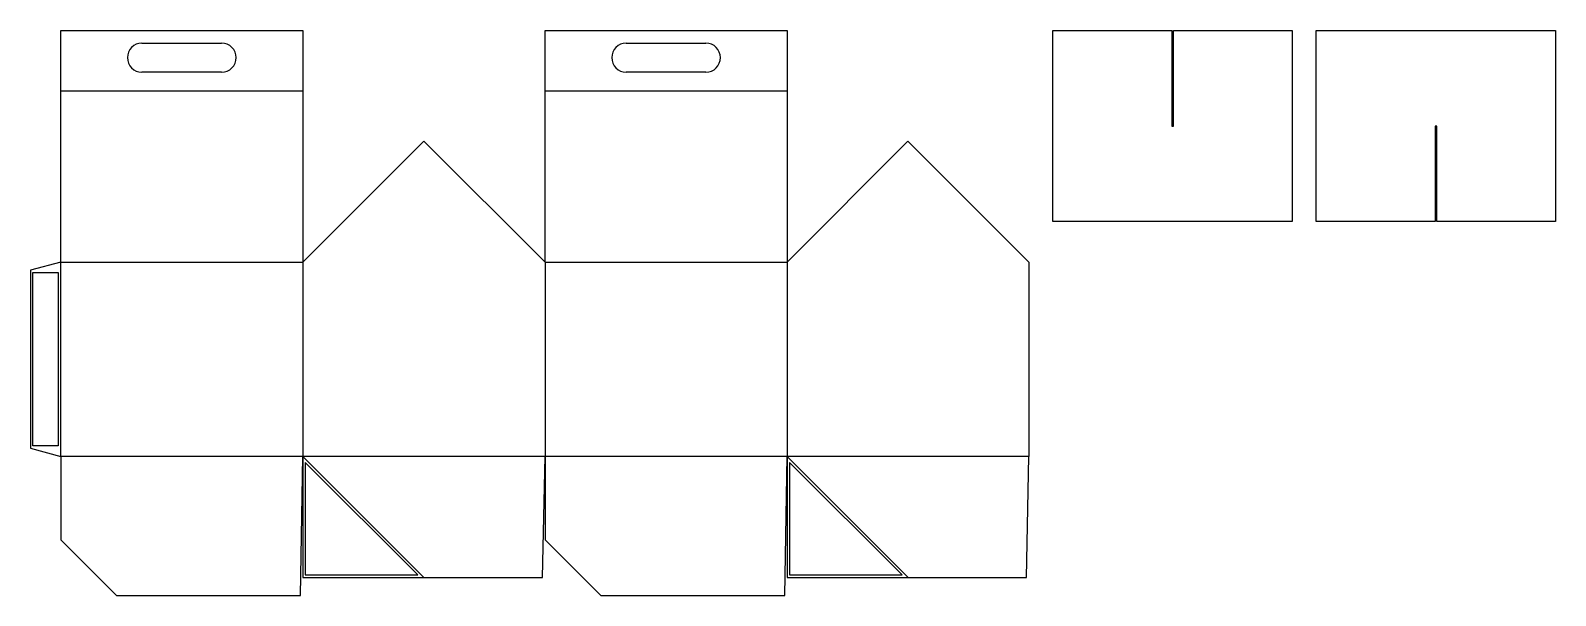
# Model space of a CAD drawing. Header units: millimetres. Extents: x 0 to 1262, y 0 to 468.
import ezdxf

# ---------------------------------------------------------------- set-up
doc = ezdxf.new("R2010")
doc.units = ezdxf.units.MM
for name, color, linetype in [('CREASE', 5, 'CONTINUOUS'), ('CUT', 1, 'CONTINUOUS'), ('GLUE', 2, 'CONTINUOUS')]:
    doc.layers.add(name, color=color, linetype=linetype)

msp = doc.modelspace()

# ---------------------------------------------------------------- linework, layer by layer
at = {"layer": 'CREASE'}
for p, q in [((25, 417.865), (225.45, 417.865)), ((425.9, 417.865), (626.35, 417.865)), ((25, 115.225), (25, 276.125)), ((25, 276.125), (225.45, 276.125)), ((225.45, 276.125), (225.45, 115.225)), ((425.9, 276.125), (425.9, 115.225)), ((425.9, 276.125), (626.35, 276.125)), ((626.35, 276.125), (626.35, 115.225)), ((225.45, 115.225), (25, 115.225)), ((425.9, 115.225), (225.45, 115.225)), ((225.45, 115.225), (325.675, 15)), ((626.35, 115.225), (425.9, 115.225)), ((826.35, 115.225), (626.35, 115.225)), ((626.35, 115.225), (726.575, 15))]:
    msp.add_line(p, q, dxfattribs=at)
at = {"layer": 'CUT'}
for p, q in [((25, 417.865), (25, 467.865)), ((25, 467.865), (225.45, 467.865)), ((225.45, 467.865), (225.45, 417.865)), ((425.9, 417.865), (425.9, 467.865)), ((425.9, 467.865), (626.35, 467.865)), ((626.35, 467.865), (626.35, 417.865)), ((846.35, 467.865), (944.625, 467.865)), ((846.35, 309.665), (846.35, 467.865)), ((944.625, 467.865), (944.625, 388.765)), ((946.075, 388.765), (946.075, 467.865)), ((946.075, 467.865), (1044.35, 467.865)), ((1044.35, 467.865), (1044.35, 309.665)), ((1064.35, 467.865), (1262.35, 467.865)), ((1064.35, 309.665), (1064.35, 467.865)), ((1262.35, 467.865), (1262.35, 309.665)), ((92.225, 457.365), (158.225, 457.365)), ((493.125, 457.365), (559.125, 457.365)), ((158.225, 433.365), (92.225, 433.365)), ((559.125, 433.365), (493.125, 433.365)), ((25, 276.125), (25, 417.865)), ((225.45, 417.865), (225.45, 276.125)), ((425.9, 276.125), (425.9, 417.865)), ((626.35, 417.865), (626.35, 276.125)), ((944.625, 388.765), (946.075, 388.765)), ((1164.075, 388.765), (1162.625, 388.765)), ((1162.625, 388.765), (1162.625, 309.665)), ((1164.075, 309.665), (1164.075, 388.765)), ((225.45, 276.125), (325.675, 376.35)), ((325.675, 376.35), (425.9, 276.125)), ((626.35, 276.125), (726.35, 376.35)), ((726.35, 376.35), (826.35, 276.125)), ((1044.35, 309.665), (846.35, 309.665)), ((1162.625, 309.665), (1064.35, 309.665)), ((1262.35, 309.665), (1164.075, 309.665)), ((25, 276.125), (0, 269.426)), ((0, 269.426), (0, 121.924)), ((826.35, 276.125), (826.35, 115.225)), ((0, 121.924), (25, 115.225)), ((25, 115.225), (25, 46.09)), ((223.45, 0), (225.45, 115.225)), ((225.45, 115.225), (225.45, 15)), ((423.9, 15), (425.9, 115.225)), ((425.9, 115.225), (425.9, 46.09)), ((624.35, 0), (626.35, 115.225)), ((626.35, 115.225), (626.35, 15)), ((824.35, 15), (826.35, 115.225)), ((25, 46.09), (71.09, 0)), ((425.9, 46.09), (471.99, 0)), ((225.45, 15), (423.9, 15)), ((626.35, 15), (824.35, 15)), ((71.09, 0), (223.45, 0)), ((471.99, 0), (624.35, 0))]:
    msp.add_line(p, q, dxfattribs=at)
for centre, start, end in [((92.225, 445.365), 90, 180), ((158.225, 445.365), 0, 90), ((493.125, 445.365), 90, 180), ((559.125, 445.365), 0, 90), ((92.225, 445.365), 180, 270), ((158.225, 445.365), 270, 0), ((493.125, 445.365), 180, 270), ((559.125, 445.365), 270, 0)]:
    msp.add_arc(centre, 12, start, end, dxfattribs=at)
at = {"layer": 'GLUE'}
for p, q in [((2, 267.426), (23, 267.426)), ((2, 123.924), (2, 267.426)), ((23, 267.426), (23, 123.924)), ((23, 123.924), (2, 123.924)), ((227.45, 110.225), (227.45, 17)), ((320.675, 17), (227.45, 110.225)), ((628.35, 110.225), (628.35, 17)), ((721.575, 17), (628.35, 110.225)), ((227.45, 17), (320.675, 17)), ((628.35, 17), (721.575, 17))]:
    msp.add_line(p, q, dxfattribs=at)

doc.saveas('drawing.dxf')
